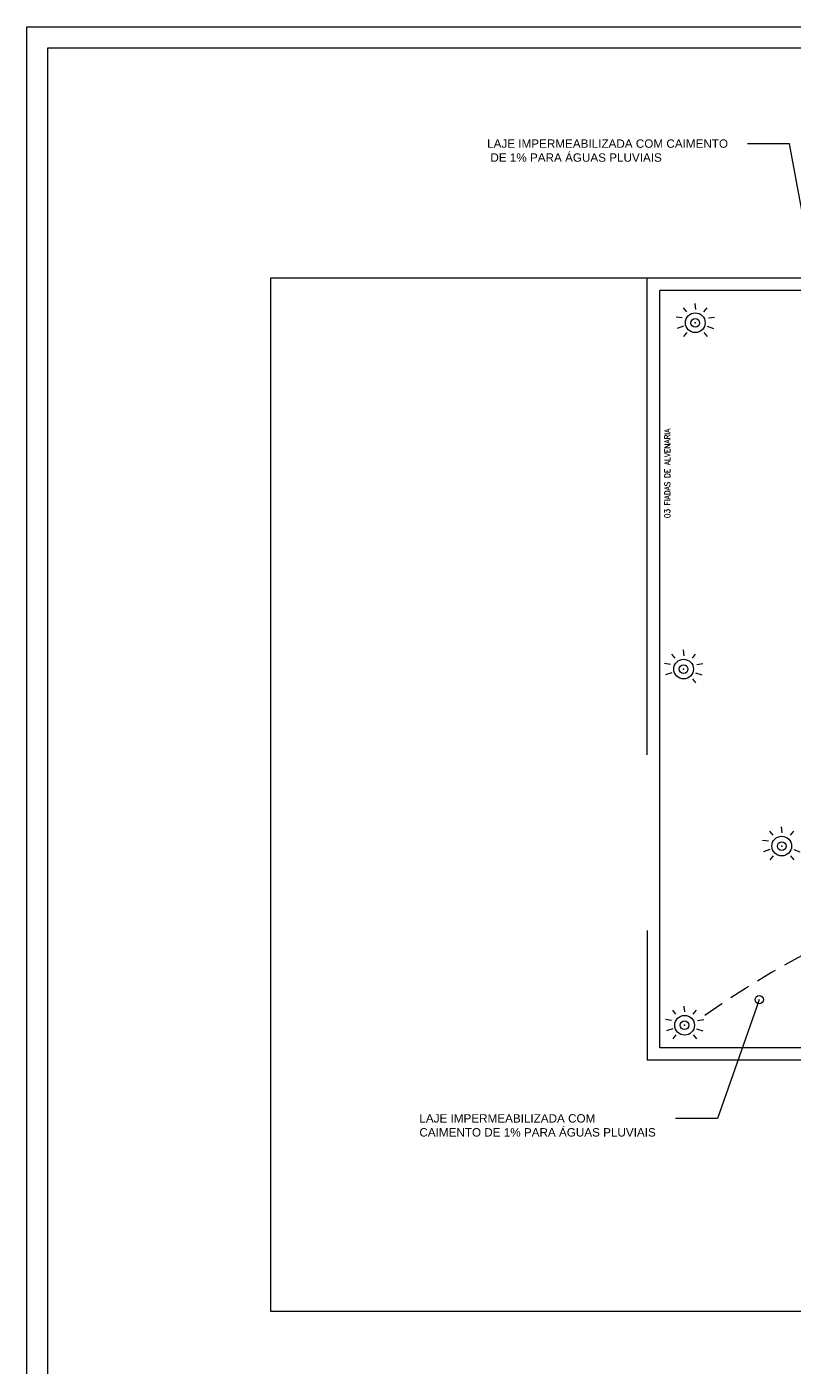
# Model space of a CAD drawing. Header units: millimetres. Extents: x 2182 to 2335, y 1488 to 1614.
# Drawn here: x 2182.06 to 2191.23, y 1504.83 to 1520.85 of the extents above; entities that cross this region are included whole.
import ezdxf
from ezdxf import colors
from ezdxf.entities.mleader import LeaderData, LeaderLine
from ezdxf.math import Vec2, Vec3

# ---------------------------------------------------------------- set-up
doc = ezdxf.new("R2010")
doc.units = ezdxf.units.MM
doc.linetypes.add('DASHED', pattern=[0.75, 0.5, -0.25])
doc.linetypes.add('HIDDEN', pattern=[0.375, 0.25, -0.125])
doc.styles.add('ROMANS', font='romans')
doc.styles.get("Standard").update_dxf_attribs({"font": 'arial.ttf'})

# ---------------------------------------------------------------- blocks, each defined once
blk = doc.blocks.new('_Origin')
at = {"color": 0, "linetype": 'ByBlock', "lineweight": -2}
blk.add_line((0, 0), (-1, 0), dxfattribs=at)
blk.add_circle((0, 0), 0.5, dxfattribs=at)

msp = doc.modelspace()

# ---------------------------------------------------------------- linework, layer by layer
at = {"color": 7, "linetype": 'Continuous'}
for p, q in [((2184.978, 1517.852), (2209.978, 1517.852)), ((2184.978, 1505.502), (2184.978, 1517.852)), ((2209.978, 1505.502), (2184.978, 1505.502))]:
    msp.add_line(p, q, dxfattribs=at)
at = {"color": 1, "linetype": 'Continuous'}
for p, q in [((2189.478, 1512.153), (2189.478, 1517.852)), ((2189.628, 1508.652), (2189.628, 1517.702)), ((2189.478, 1510.052), (2189.478, 1508.502)), ((2194.878, 1508.652), (2189.628, 1508.652)), ((2194.878, 1508.502), (2189.478, 1508.502))]:
    msp.add_line(p, q, dxfattribs=at)
at = {"color": 1, "linetype": 'HIDDEN'}
msp.add_line((2189.478, 1516.352), (2189.478, 1517.702), dxfattribs=at)
at = {"color": 3, "linetype": 'Continuous'}
for p, q in [((2190.057, 1517.476), (2190.049, 1517.545)), ((2189.897, 1517.373), (2189.823, 1517.382)), ((2189.949, 1517.447), (2189.91, 1517.495)), ((2190.156, 1517.447), (2190.195, 1517.495)), ((2190.208, 1517.373), (2190.282, 1517.382)), ((2189.91, 1517.274), (2189.836, 1517.248)), ((2190.195, 1517.274), (2190.269, 1517.248)), ((2189.949, 1517.2), (2189.91, 1517.152)), ((2190.156, 1517.2), (2190.195, 1517.152)), ((2189.918, 1513.336), (2189.91, 1513.406)), ((2189.757, 1513.234), (2189.683, 1513.243)), ((2189.81, 1513.308), (2189.77, 1513.356)), ((2190.017, 1513.308), (2190.056, 1513.356)), ((2190.069, 1513.234), (2190.143, 1513.243)), ((2189.77, 1513.134), (2189.697, 1513.108)), ((2190.017, 1513.06), (2190.056, 1513.013)), ((2190.056, 1513.134), (2190.13, 1513.108)), ((2191.09, 1511.222), (2191.081, 1511.291)), ((2190.929, 1511.12), (2190.855, 1511.128)), ((2190.981, 1511.194), (2190.942, 1511.241)), ((2191.189, 1511.194), (2191.228, 1511.241)), ((2190.942, 1511.02), (2190.868, 1510.994)), ((2191.228, 1511.02), (2191.302, 1510.994)), ((2190.981, 1510.946), (2190.942, 1510.898)), ((2191.189, 1510.946), (2191.228, 1510.898)), ((2189.821, 1509.053), (2189.782, 1509.1)), ((2189.929, 1509.081), (2189.921, 1509.151)), ((2190.028, 1509.053), (2190.067, 1509.1)), ((2189.769, 1508.979), (2189.695, 1508.988)), ((2190.08, 1508.979), (2190.154, 1508.988)), ((2189.782, 1508.879), (2189.708, 1508.853)), ((2189.821, 1508.805), (2189.782, 1508.757)), ((2190.028, 1508.805), (2190.067, 1508.757)), ((2190.067, 1508.879), (2190.141, 1508.853))]:
    msp.add_line(p, q, dxfattribs=at)
at = {"color": 6, "linetype": 'Continuous'}
for points in [[(2182.062, 1520.853), (2223.462, 1520.853), (2223.462, 1491.653), (2182.062, 1491.653)], [(2182.312, 1520.603), (2223.212, 1520.603), (2223.212, 1491.903), (2182.312, 1491.903)]]:
    msp.add_lwpolyline(points, close=True, dxfattribs=at)
at = {"color": 1, "linetype": 'Continuous'}
msp.add_lwpolyline([(2189.478, 1517.702), (2189.478, 1517.852), (2195.023, 1517.852), (2195.023, 1517.702), (2189.628, 1517.702)], dxfattribs=at)
for centre in [(2190.052, 1517.316), (2189.913, 1513.177), (2191.085, 1511.062), (2189.924, 1508.921)]:
    msp.add_circle(centre, 0.118, dxfattribs=at)
at = {"linetype": 'Continuous'}
for centre in [(2190.052, 1517.316), (2189.913, 1513.177), (2191.085, 1511.062), (2189.924, 1508.921)]:
    msp.add_circle(centre, 0.0519, dxfattribs=at)
at = {"color": 8, "linetype": 'DASHED', "ltscale": 0.5}
msp.add_arc((2196.938, 1499.372), 11.803, 98.3128, 125.5227, dxfattribs=at)
at = {"color": 2, "linetype": 'Continuous'}
for p in [(2190.052, 1517.316), (2189.913, 1513.177), (2191.085, 1511.062), (2189.924, 1508.921)]:
    msp.add_point(p, dxfattribs=at)

# ---------------------------------------------------------------- texts
at = {"color": 3, "ltscale": 0.3, "style": 'ROMANS'}
msp.add_text('03 FIADAS DE ALVENARIA', height=0.064, rotation=90, dxfattribs=at).set_placement((2189.75, 1514.981))

# ---------------------------------------------------------------- leaders
at = {"color": 7, "linetype": 'Continuous'}
ml = msp.add_multileader_mtext('Standard', dxfattribs=at)
ml.set_content('LAJE IMPERMEABILIZADA COM CAIMENTO\\P DE 1% PARA ÁGUAS PLUVIAIS', color=1)
ml.set_leader_properties()
ml.set_arrow_properties(name='ORIGIN')
ml.build(insert=Vec2(0, 0))
ml.multileader.update_dxf_attribs({"text_left_attachment_type": 2, "dogleg_length": 1, "arrow_head_size": 0.1})
ctx = ml.context
ctx.base_point, ctx.char_height, ctx.arrow_head_size, ctx.landing_gap_size, ctx.plane_origin = Vec3(2187.314, 1519.358), 0.1, 0.1, 0.25, Vec3(2191.678, 1517.739)
ctx.left_attachment = 2
notes = []
notes.append((ctx, [(0, (1, 1, 0), (2191.178, 1519.455), (-1, 0), 0.5, [(0, [(2191.678, 1516.751)], 0, [])])]))
ctx.mtext.insert, ctx.mtext.flow_direction = Vec3(2187.564, 1519.507), 5
ml = msp.add_multileader_mtext('Standard', dxfattribs=at)
ml.set_content('LAJE IMPERMEABILIZADA COM\\PCAIMENTO DE 1% PARA ÁGUAS PLUVIAIS', color=1)
ml.set_leader_properties()
ml.set_arrow_properties(name='ORIGIN')
ml.build(insert=Vec2(0, 0))
ml.multileader.update_dxf_attribs({"text_left_attachment_type": 2, "dogleg_length": 1, "arrow_head_size": 0.1})
ctx = ml.context
ctx.base_point, ctx.char_height, ctx.arrow_head_size, ctx.landing_gap_size, ctx.plane_origin = Vec3(2186.504, 1507.709), 0.1, 0.1, 0.25, Vec3(2190.816, 1505.526)
ctx.left_attachment = 2
notes.append((ctx, [(0, (1, 1, 0), (2190.316, 1507.806), (-1, 0), 0.5, [(0, [(2190.816, 1509.227)], 0, [])])]))
ctx.mtext.insert, ctx.mtext.flow_direction = Vec3(2186.754, 1507.858), 5
for ctx, leaders in notes:
    for number, flags, end, landing, length, lines in leaders:
        leader = LeaderData()
        leader.index, (leader.has_last_leader_line, leader.has_dogleg_vector, leader.attachment_direction) = number, flags
        leader.last_leader_point, leader.dogleg_vector, leader.dogleg_length = Vec3(end), Vec3(landing), length
        for number, points, colour, breaks in lines:
            line = LeaderLine()
            line.index, line.vertices, line.color, line.breaks = number, Vec3.list(points), colors.encode_raw_color(colour), breaks
            leader.lines.append(line)
        ctx.leaders.append(leader)

doc.saveas('drawing.dxf')
